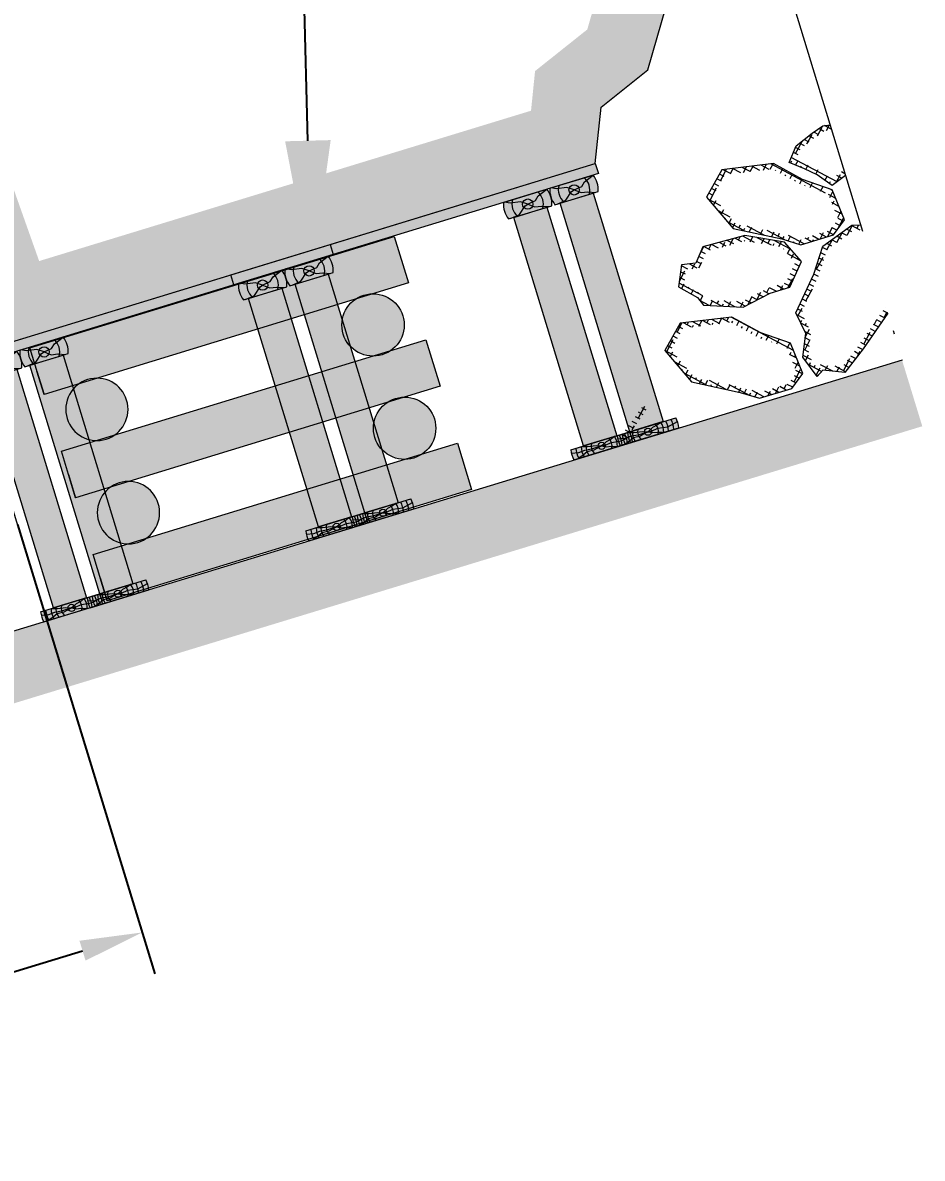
# Model space of a CAD drawing. Header units: inches. Extents: x 523 to 1492, y 69 to 539.
# Drawn here: x 1047.14 to 1073.11, y 233.71 to 266.5 of the extents above; entities that cross this region are included whole.
import ezdxf
from ezdxf import colors
from ezdxf.entities.mleader import LeaderData, LeaderLine
from ezdxf.math import Vec2, Vec3

# ---------------------------------------------------------------- set-up
doc = ezdxf.new("R2010")
doc.units = ezdxf.units.IN
doc.header["$MEASUREMENT"] = 0
doc.linetypes.add('ACAD_ISO10W100', pattern=[18, 12, -3, 0, -3])
doc.linetypes.add('DASHDOTX2', pattern=[50.8, 25.4, -12.7, 0, -12.7])
doc.styles.get("Standard").update_dxf_attribs({"font": 'arial.ttf'})
doc.dimstyles.new('ISO-25', dxfattribs={"dimtxt": 2.5, "dimasz": 2.5, "dimexe": 1.25, "dimexo": 0, "dimtad": 1, "dimdec": 0, "dimtxsty": 'Standard', "dimcen": 2.5, "dimadec": 0, "dimazin": 0, "dimtfac": 1, "dimtdec": 0, "dimtmove": 0, "dimatfit": 3, "dimfxl": 0, "dimarcsym": 0})

# ---------------------------------------------------------------- blocks, each defined once
blk = doc.blocks.new('*D123')
at = {"color": 0, "linetype": 'ByBlock', "lineweight": -2}
for p, q in [((1046.990107898338, 252.0060883583328), (1050.955239618216, 239.0367268897447)), ((1011.190019041636, 228.1863936001166), (1048.868426426579, 239.7058387661974)), ((1005.86900339193, 239.4341050552497), (1009.834135111807, 226.4647435866617))]:
    blk.add_line(p, q, dxfattribs=at)
at = {"color": 0, "linetype": 'ByBlock'}
for points in [[(1048.780714915162, 239.9927301929862), (1048.956137937995, 239.4189473394085), (1050.589774987312, 240.2321078346985)], [(1011.102307530219, 228.4732850269054), (1011.277730553053, 227.8995021733277), (1009.468670480903, 227.6601245316154)]]:
    blk.add_solid(points, dxfattribs=at)
at = {"layer": 'Defpoints', "color": 0, "linetype": 'ByBlock'}
for p in [(1046.990107898338, 252.0060883583328), (1050.589774987312, 240.2321078346985), (1005.86900339193, 239.4341050552497)]:
    blk.add_point(p, dxfattribs=at)
at = {"color": 0, "linetype": 'ByBlock', "lineweight": 15, "insert": (1029.577612156509, 235.4232678234301), "char_height": 1.8, "attachment_point": 5, "rotation": 17.000000000007493}
blk.add_mtext('4300', dxfattribs=at)
blk = doc.blocks.new('Доска S - 180')
at = {"linetype": 'ByBlock', "lineweight": 15}
h = blk.add_hatch(color=254, dxfattribs=at)
edge = h.paths.add_edge_path()
edge.add_line((1818.906264253147, -3796.897117512131), (1820.681088188076, -3796.897117512132))
edge.add_arc((1819.793676220611, -3797.047117512132), 0.9, -9.59406822683792, 9.59406822689499, ccw=False)
edge.add_line((1820.681088188076, -3797.197117512132), (1818.906264253146, -3797.197117512133))
edge.add_arc((1819.793676220611, -3797.047117512132), 0.9, 170.405931773074, 189.594068226895, ccw=False)
at = {"color": 7, "linetype": 'ByBlock', "lineweight": 15}
for p, q in [((1818.906264253147, -3796.897117512131), (1820.681088188076, -3796.897117512132)), ((1818.906264253146, -3797.197117512133), (1820.681088188076, -3797.197117512132))]:
    blk.add_line(p, q, dxfattribs=at)
for points in [[(1820.22297748386, -3796.897117512132), (1820.115806117425, -3796.93990079624), (1819.952371843767, -3796.969694910678), (1819.855180815874, -3797.024854140138), (1819.793676220611, -3797.047117512132), (1819.661462691744, -3797.072417742576), (1819.545510240216, -3797.10330305977), (1819.341106346245, -3797.091615640666), (1819.2064981687, -3797.151840186236), (1819.057674814675, -3797.197117512133)], [(1819.238409722591, -3796.897117512132), (1819.398353000757, -3796.949261604186), (1819.640602387386, -3796.990663120481), (1819.793676220611, -3797.047117512132), (1819.909109200235, -3797.10866279095), (1820.050462391973, -3797.135140504859), (1820.223856472501, -3797.194577762746)], [(1818.895391583456, -3796.991577340625), (1819.110420832621, -3797.038344401648), (1819.291995432552, -3797.021270287953), (1819.491748322557, -3797.047117512132), (1819.793676220611, -3797.047117512132), (1819.896515360469, -3797.060005460396), (1820.095348689191, -3797.03470069594), (1820.386083974289, -3797.077703048796), (1820.693125247204, -3797.015630235947)]]:
    blk.add_lwpolyline(points, dxfattribs=at)
blk.add_circle((1819.793676220611, -3797.047117512132), 0.1036435617729694, dxfattribs=at)
for radius, start, end in [(0.9, 170.405931773074, 189.594068226895), (0.7511311932945741, 168.4806536054473, 191.5193463945187), (0.5931967815742161, 165.3527575098442, 194.6472424900172), (0.4547522123386898, 160.7403309426705, 199.2596690572755), (0.3019278980541095, 150.2109999533243, 209.7890000463653), (0.3019278980541095, 330.2109999536347, 29.7890000466543), (0.4547522123386898, 340.7403309427245, 19.25966905732954), (0.5931967815742161, 345.3527575099827, 14.64724249010779), (0.7511311932945741, 348.4806536055527, 11.51934639451869), (0.9, 350.405931773162, 9.594068226895022)]:
    blk.add_arc((1819.793676220611, -3797.047117512132), radius, start, end, dxfattribs=at)
blk = doc.blocks.new('Ш.Брус S 140 - 50')
at = {"linetype": 'ByBlock', "lineweight": 15}
h = blk.add_hatch(color=254, dxfattribs=at)
edge = h.paths.add_edge_path()
edge.add_line((1819.234694338101, -3795.656766448514), (1820.542364021163, -3795.656766448514))
edge.add_arc((1819.888529179632, -3795.906766448514), 0.7000000000000455, -20.92483242755611, 20.92483242768043, ccw=False)
edge.add_line((1820.542364021163, -3796.156766448514), (1819.2346943381, -3796.156766448514))
edge.add_arc((1819.888529179632, -3795.906766448514), 0.7000000000000455, 159.0751675723196, 200.9248324275561, ccw=False)
at = {"color": 7, "linetype": 'ByBlock', "lineweight": 15}
for p, q in [((1819.234694338101, -3795.656766448514), (1820.542364021163, -3795.656766448514)), ((1819.2346943381, -3796.156766448514), (1820.542364021163, -3796.156766448514))]:
    blk.add_line(p, q, dxfattribs=at)
for points in [[(1819.888529179632, -3795.906766448514), (1819.706181701491, -3795.781310922064), (1819.407733712575, -3795.731650498645), (1819.264197916032, -3795.656766448514)], [(1819.29758530877, -3796.156766448514), (1819.576522273797, -3796.122611328863), (1819.806773853228, -3795.933517620022), (1819.888529179632, -3795.906766448514), (1820.129792261893, -3795.872869992194), (1820.245437463473, -3795.770575792302), (1820.542532972414, -3795.657208761744)], [(1819.888529179631, -3795.906766448515), (1820.064897876629, -3796.043420048778), (1820.253897927222, -3796.076831950224), (1820.459015150121, -3796.156766448514)]]:
    blk.add_lwpolyline(points, dxfattribs=at)
blk.add_circle((1819.888529179632, -3795.906766448514), 0.1484655464221305, dxfattribs=at)
for radius, start, end in [(0.7000000000000455, 159.0751675723196, 200.9248324275561), (0.4547522123386898, 146.6501407176008, 213.3498592821926), (0.4547522123386898, 326.6501407178075, 33.34985928239917), (0.7000000000000455, 339.0751675724439, 20.92483242768036)]:
    blk.add_arc((1819.888529179632, -3795.906766448514), radius, start, end, dxfattribs=at)
blk = doc.blocks.new('Стойка 100 - 690')
at = {"linetype": 'ByBlock', "lineweight": 15}
blk.add_hatch(color=252, dxfattribs=at).paths.add_polyline_path([(1818.197098135963, -3816.387282798014), (1819.197098135963, -3816.387282798015), (1819.197098135964, -3823.287282798009), (1818.197098135964, -3823.287282798009)])
at = {"color": 7, "linetype": 'ByBlock', "lineweight": 15}
blk.add_lwpolyline([(1818.197098135963, -3816.387282798014), (1819.197098135963, -3816.387282798015), (1819.197098135964, -3823.287282798009), (1818.197098135964, -3823.287282798009), (1818.197098135963, -3816.387282798014)], dxfattribs=at)
blk = doc.blocks.new('Рамка в S')
at = {"color": 7, "linetype": 'ByBlock', "lineweight": 15}
for name, p, rotation in [('Ш.Брус S 140 - 50', (-1034.522521985616, -718.6413355768841), 17.00000000000315), ('Ш.Брус S 140 - 50', (-1035.861348643965, -719.050655963496), 17.00000000000316), ('Стойка 100 - 690', (-1039.297981364669, -698.9464558509685), 17.00000000000322), ('Стойка 100 - 690', (-1040.636808023018, -699.3557762375804), 17.00000000000322), ('Доска S - 180', (-1032.630906589751, -724.5041048284712), 17.00000000000315), ('Доска S - 180', (-1033.9697332481, -724.9134252150831), 17.00000000000316)]:
    blk.add_blockref(name, p, dxfattribs=dict(at, rotation=rotation))
blk = doc.blocks.new('Доска 30 - 1.1м')
at = {"linetype": 'ByBlock', "lineweight": 15}
blk.add_hatch(color=7, dxfattribs=at).paths.add_polyline_path([(1811.969493174711, -3809.514225970783), (1811.969493174711, -3809.214225970783), (1822.969493174711, -3809.214225970783), (1822.969493174711, -3809.514225970783)])
at = {"color": 7, "linetype": 'ByBlock', "lineweight": 15}
blk.add_lwpolyline([(1811.969493174711, -3809.514225970783), (1811.969493174711, -3809.214225970783), (1822.969493174711, -3809.214225970783), (1822.969493174711, -3809.514225970783), (1811.969493174711, -3809.514225970783)], dxfattribs=at)
blk = doc.blocks.new('Руд.стойка 0.14 - 1.1')
at = {"linetype": 'ByBlock', "lineweight": 15}
blk.add_hatch(color=252, dxfattribs=at).paths.add_polyline_path([(2005.719176221428, -1382.25715953007), (2007.119176221428, -1382.25715953007), (2007.119176221428, -1393.25715953007), (2005.719176221428, -1393.25715953007)])
at = {"color": 7, "linetype": 'ByBlock', "lineweight": 15}
for p, q in [((2006.419176221428, -1393.25715953007), (2007.119176221428, -1393.25715953007)), ((2007.119176221428, -1393.25715953007), (2006.419176221428, -1393.25715953007))]:
    blk.add_line(p, q, dxfattribs=at)
blk.add_lwpolyline([(2005.719176221428, -1382.25715953007), (2007.119176221428, -1382.25715953007), (2007.119176221428, -1393.25715953007), (2005.719176221428, -1393.25715953007), (2005.719176221428, -1382.25715953007)], dxfattribs=at)
blk = doc.blocks.new('S - 180')
at = {"linetype": 'ByBlock', "lineweight": 15}
h = blk.add_hatch(color=7, dxfattribs=at)
edge = h.paths.add_edge_path()
edge.add_arc((1788.482492861651, -3673.527219686841), 0.9000000001890385, 0, 360)
at = {"color": 7, "linetype": 'ByBlock', "lineweight": 15}
blk.add_circle((1788.482492861651, -3673.527219686841), 0.9000000001890385, dxfattribs=at)
blk = doc.blocks.new('Д.костер 1.1х1.1х0.8')
at = {"color": 7, "linetype": 'ByBlock', "lineweight": 15}
for name, p, rotation in [('Руд.стойка 0.14 - 1.1', (3776.02702945848, -1629.268600190814), 270), ('S - 180', (3028.736504856405, -7673.160562764198), 162.9999999999618), ('Руд.стойка 0.14 - 1.1', (3776.027029458648, -1632.387719527354), 270), ('S - 180', (3028.736504856572, -7676.27968210074), 162.9999999999618), ('Руд.стойка 0.14 - 1.1', (3776.027029458815, -1635.506838863894), 270)]:
    blk.add_blockref(name, p, dxfattribs=dict(at, rotation=rotation))
at = {"color": 7, "linetype": 'ByBlock', "lineweight": 15, "xscale": -1, "rotation": 196.9999999999807}
for p in [(1747.803235089311, -7673.160562763706), (1747.803235089478, -7676.279682100246)]:
    blk.add_blockref('S - 180', p, dxfattribs=at)

msp = doc.modelspace()

# ---------------------------------------------------------------- hatches: boundary and pattern name
h = msp.add_hatch()
h.set_pattern_fill('ANSI38', color=256, scale=5, style=0)
h.set_pattern_definition([(45, (0, 0), (-0.4419417382415922, 0.4419417382415922), []), (135, (0, 0), (-1.325825214724776, 0.4419417382415923), [1.5625, -0.9375])])
h.paths.add_polyline_path([(1072.523597287134, 256.7591218576554), (948.7675056295125, 218.9996734618421), (931.022579800974, 214.0588982420077), (913.6942247562154, 209.4540797822583), (912.6652916228086, 207.8855167846941), (911.8061354862325, 205.1425732925254), (912.2343025495688, 196.0753797545793), (911.2254463834323, 195.8860913642212), (910.6858234282064, 194.1251287634394), (910.3926775777107, 194.0851291849946), (909.5743005038853, 195.5706591625126), (878.0751617892712, 195.5706597187606), (877.9137595179607, 193.7253568338139), (876.8969848588822, 191.7974725887489), (876.6056980801527, 191.8231858281779), (876.1672394350542, 193.1950910061896), (874.5608751478126, 192.9118456415063), (876.3418081524062, 213.2733303192372), (896.1662547791793, 219.3342718960193), (897.2906417733329, 218.7071299214749), (898.8663341782176, 218.9849670057674), (909.1660023027455, 219.6663861001471), (910.6829694470171, 219.6663861001452), (913.7570016632656, 217.7265992376761), (927.3196885933498, 221.4285572709414), (931.4470252576539, 222.5551207018498), (945.4159840289835, 226.3442579590037), (960.4023033705744, 230.8457199692675), (1003.648164278902, 244.0673064949697), (1003.223071782082, 244.9376051388845), (1003.132379120009, 246.8167643141537), (1002.140171635957, 249.2821401497404), (1002.044763048534, 251.9426315961518), (1043.165867554943, 264.5146148992344), (1043.953847968063, 261.2950049155243), (1045.694461514158, 259.0540096274653), (1045.500565617261, 256.8781616287361), (1063.670355980555, 262.4332240184817), (1063.83616332876, 264.0622346676628), (1065.184011260782, 265.1355142259945), (1065.849063586953, 267.4432681444814), (1068.520212996396, 269.8438241915259)], flags=16)
h.paths.add_polyline_path([(1073.108866626222, 254.8466724781014), (949.3276505380882, 217.0795583211551), (931.5476535216517, 212.1290181207414), (914.9470374222989, 207.7175882267865), (914.4905223290763, 207.0216511830569), (913.8298963710336, 204.9125355110297), (914.3141944121896, 194.4307237756275), (912.7832423450118, 194.1434762350574), (912.2343025495688, 192.3521097994852), (909.3031736017659, 191.9179344324339), (908.3926890940548, 193.5706591625126), (879.907864207561, 193.5706591625126), (878.955329926876, 191.4130130718187), (878.0457046610029, 189.6882924535162), (875.1053930748104, 189.9478474396418), (874.7940227154489, 190.9221026243958), (872.3413789664218, 190.4896353573823), (874.4669617303554, 214.7915157579651), (896.396345572483, 221.4960012240293), (897.6437485943294, 220.8002454048664), (898.6259646563592, 220.9734365974962), (909.0999152151687, 221.6663861001472), (911.2612399744938, 221.6663861001446), (914.0797295089968, 219.8878526995714), (926.7930508129072, 223.357974967608), (930.9219122487298, 224.4849545874472), (944.8664164828168, 228.2674584512545), (959.8222539557144, 232.759764579357), (1001.197964831498, 245.4095888611825), (1001.150976285393, 246.383195275727), (1000.154010346663, 248.8603946254148), (999.9909950580744, 253.4061152218451), (1044.102829904532, 266.8924565498371), (1046.52664907686, 262.6921204293185), (1047.616978243427, 259.6165974161577), (1061.815161315943, 263.9574176024046), (1061.93169693022, 265.102347297753), (1063.438936882246, 266.3025493321047), (1064.085964978233, 268.5477585662151), (1067.874910160152, 271.9528751936202)])

# ---------------------------------------------------------------- linework, layer by layer
at = {"color": 7, "linetype": 'DASHDOTX2', "lineweight": 15}
msp.add_line((1047.843789034115, 249.2138231800318), (1043.165867554943, 264.5146148992344), dxfattribs=at)
at = {"color": 7, "linetype": 'ByBlock', "lineweight": 15}
for p, q in [((1069.780793369068, 262.9992607370687), (1069.926894040462, 263.2740361363637)), ((1070.123493168353, 263.2594002735812), (1069.974210883869, 263.3387750722211)), ((1070.084730291902, 263.2327368048141), (1070.216119192012, 263.4798433865042)), ((1070.270918441393, 263.3608083609872), (1070.12163615691, 263.4401831596271)), ((1070.483360222719, 263.4276465577245), (1070.29060227799, 263.5301377749641)), ((1070.346263395546, 263.3864628875768), (1070.433266564815, 263.5500920505901)), ((1069.45134736243, 262.7178090603071), (1069.637668888911, 263.0682288862232)), ((1069.707372594723, 262.9412690206477), (1069.562735813385, 263.0181737614497)), ((1069.843420132467, 263.0487267572215), (1069.69878335113, 263.1256314980235)), ((1069.979467670212, 263.1561844937953), (1069.834830888875, 263.2330892345972)), ((1069.521602774577, 262.680453595043), (1069.388578955397, 262.7511836143369)), ((1069.582980074007, 262.8276142015934), (1069.449956254826, 262.8983442208873)), ((1068.142005725632, 262.1974723674434), (1067.91062277304, 262.320500865662)), ((1067.945475907749, 262.173629388034), (1068.031357056756, 262.3351483378451)), ((1068.138843070203, 262.1991539811643), (1068.223550353637, 262.3584652109257)), ((1068.417331020606, 262.2308748068779), (1068.185948068014, 262.3539033050965)), ((1068.692656315579, 262.2642772463125), (1068.461273362987, 262.3873057445312)), ((1068.522055798391, 262.243580007276), (1068.605500457416, 262.4005165858957)), ((1068.714249095272, 262.2668968803563), (1068.800130244279, 262.4284158301678)), ((1070.318242563339, 261.5797332019476), (1068.736598657961, 262.4207081839658)), ((1069.305990768823, 262.4444330677964), (1069.339554446542, 262.5075571647576)), ((1070.648792949084, 261.901320452436), (1069.327201655967, 262.6040230077866)), ((1069.453960356202, 262.3845772400216), (1069.524765871364, 262.5177430462804)), ((1069.601929943581, 262.3247214122471), (1069.619890307275, 262.3584999435731)), ((1069.748447682335, 262.2621350543392), (1069.818913547952, 262.3946620727085)), ((1067.309849916126, 261.9207554777815), (1067.177378208477, 261.9911919341667)), ((1067.387340567743, 262.0593484629979), (1067.254868860094, 262.1297849193832)), ((1067.280056906368, 261.9365967020674), (1067.454777166114, 262.2651977186035)), ((1067.591355135685, 262.1306674885741), (1067.359972183093, 262.2536959867926)), ((1067.569282057919, 262.142403952208), (1067.646970462994, 262.2885145916838)), ((1067.866680430659, 262.1640699280088), (1067.635297478067, 262.2870984262272)), ((1068.873418073601, 262.2281040435364), (1068.885836318149, 262.2514593647115)), ((1069.012720119686, 262.1519469414598), (1069.083145606685, 262.284398018694)), ((1069.15202216577, 262.0757898393829), (1069.166172178882, 262.1024021435272)), ((1069.291324211855, 261.9996327373058), (1069.361749698854, 262.1320838145404)), ((1069.569928304024, 261.8473185331521), (1069.640353791023, 261.9797696103864)), ((1069.891284288117, 262.1926254922286), (1069.900226168008, 262.2094427223888)), ((1070.034120893899, 262.123115930118), (1070.104586759516, 262.255642948487)), ((1070.168455773795, 262.0376169471328), (1070.18056202874, 262.0603855012043)), ((1070.299153618237, 261.9452776953121), (1070.370140578705, 262.0787847505602)), ((1070.625995135982, 261.8836848940593), (1070.750123041024, 262.1171355301606)), ((1070.786538456098, 262.0078753627342), (1070.641249462066, 262.0851268911777)), ((1070.877561772668, 262.1392729023599), (1070.778994969081, 262.1916818014761)), ((1066.981942464, 261.3759249806018), (1067.16826399048, 261.7263448065179)), ((1067.154868612892, 261.6435695073487), (1067.022396905242, 261.7140059637341)), ((1067.232359264509, 261.7821624925651), (1067.09988755686, 261.8525989489503)), ((1069.430626257939, 261.9234756352291), (1069.446508039615, 261.9533449223428)), ((1069.719609592327, 261.7906819466052), (1069.726843900348, 261.8042877011585)), ((1069.871033418391, 261.7373225969433), (1069.942252752325, 261.8712666831171)), ((1070.17388107052, 261.630603897619), (1070.245100404454, 261.764547983793)), ((1070.429851462678, 261.8529384434918), (1070.460897889473, 261.91132828002)), ((1070.516556112402, 261.6540835130321), (1070.433981084956, 261.6979894339447)), ((1067.290126914702, 261.2120604014718), (1066.932918961305, 261.4019912393571)), ((1067.077377961274, 261.5049765221321), (1066.944906253625, 261.5754129785175)), ((1067.081950370028, 261.2258663493877), (1067.157775579817, 261.3684728281797)), ((1070.608690573621, 261.4252992554739), (1070.402923958387, 261.5347073055145)), ((1070.437211929101, 261.4495649188445), (1070.529226913422, 261.6226199350652)), ((1070.514699380905, 261.2571514733595), (1070.567851482546, 261.3571160376055)), ((1067.566698057517, 260.8852094207651), (1067.20949010412, 261.0751402586507)), ((1067.262278324732, 261.2268677594172), (1067.268189797746, 261.2379856231635)), ((1067.302778805885, 260.964891939356), (1067.378604015675, 261.1074984181478)), ((1070.70082503484, 261.1965149979159), (1070.495058419606, 261.3059230479564)), ((1070.792959496059, 260.9677307403579), (1070.587192880826, 261.0771387903983)), ((1070.669674284513, 260.8723245823899), (1070.761689268834, 261.0453795986109)), ((1070.670755107617, 261.2125034618301), (1070.68420181703, 261.2377930440955)), ((1067.413193023814, 260.8344047343396), (1067.430821269577, 260.8675586426834)), ((1067.974403437469, 260.488633129359), (1067.486061246935, 260.7482892779441)), ((1067.533724894647, 260.722946066908), (1067.599432451532, 260.8465240081158)), ((1067.634021459671, 260.5734303243075), (1067.709846669461, 260.7160368030998)), ((1067.81406075538, 260.5738888457237), (1067.863153014804, 260.6662179572667)), ((1070.738406601485, 260.6371460378336), (1070.604711819211, 260.7082328145325)), ((1070.832258844023, 260.7670394108409), (1070.679327342045, 260.8483545328402)), ((1070.685459674536, 260.5638664363452), (1070.839176720638, 260.8529661531259)), ((1071.222537538264, 260.5595245481363), (1071.275020385589, 260.6582304280757)), ((1068.269205777824, 260.1520884489701), (1067.926206149163, 260.3344645865849)), ((1067.951198309215, 260.4936609257879), (1067.991492991043, 260.5694442003147)), ((1068.545106764025, 260.3649802834962), (1068.057932041431, 260.624015678366)), ((1068.112420357745, 260.4587293524312), (1068.185597111865, 260.5963548105531)), ((1068.434864454805, 260.3888662057172), (1068.508041208925, 260.526491663839)), ((1069.141746690771, 260.2275367026865), (1068.628635367986, 260.5003628325034)), ((1068.663957628396, 260.4815816534958), (1068.669263257455, 260.4915600904822)), ((1068.757308551866, 260.3190030590035), (1068.830485305986, 260.4566285171255)), ((1068.944293489129, 260.3325244323112), (1068.991707354516, 260.4216969437684)), ((1069.078613620142, 260.2469977107108), (1069.121725724792, 260.3280797869022)), ((1069.233090183676, 260.1993797251998), (1069.304797013059, 260.3342406569654)), ((1069.698131409952, 260.111497195413), (1069.243917580503, 260.3530069725216)), ((1070.127555879333, 260.2427591459515), (1069.940243924446, 260.3423546790275)), ((1070.342268114023, 260.3083901212206), (1070.154956159136, 260.4079856542966)), ((1070.16048475042, 260.2528244965688), (1070.260069133652, 260.4401154816485)), ((1070.550702116411, 260.3773592918187), (1070.369668393826, 260.4736166295656)), ((1070.375172947808, 260.3184481243682), (1070.52032569561, 260.5914407386774)), ((1070.644554358948, 260.5072526648261), (1070.510859576674, 260.578339441525)), ((1070.785651209456, 260.2524346430869), (1070.638348047121, 260.3307571238136)), ((1070.645401065945, 260.1503810041779), (1070.806282845356, 260.4529556245083)), ((1070.928418125621, 260.3563196227794), (1070.781114963287, 260.434642103506)), ((1071.071185041787, 260.460204602472), (1070.923881879452, 260.5385270831987)), ((1070.938657807823, 260.3637705729445), (1071.091215408987, 260.650689690945)), ((1071.316077188471, 260.5097886338871), (1071.066648795618, 260.6424120628911)), ((1066.657160149176, 259.7506598451612), (1066.807653880391, 260.0336973883252)), ((1066.997339958897, 259.9293740229659), (1066.803325261772, 260.0325334673078)), ((1066.946385300727, 259.9564670953016), (1067.017443206936, 260.0901075800799)), ((1067.221916136375, 259.9897602468213), (1067.02790143925, 260.0929196911634)), ((1067.446492313853, 260.0501464706767), (1067.252477616729, 260.1533059150188)), ((1067.340654780497, 260.021687846733), (1067.413042687941, 260.1578297000334)), ((1067.671068491331, 260.1105326945321), (1067.477053794207, 260.2136921388742)), ((1067.550444107042, 260.0780980384884), (1067.646811186571, 260.2593381553461)), ((1067.89564466881, 260.1709189183875), (1067.701629971685, 260.2740783627295)), ((1067.805171464562, 260.2190243743986), (1067.856600513116, 260.3157483471014)), ((1067.970022760132, 260.190918421999), (1067.982603700225, 260.2145797289899)), ((1068.140380785353, 260.173169121791), (1068.214729090937, 260.3129979477567)), ((1068.757685765895, 260.072154527682), (1068.344735849545, 260.2917238930088)), ((1068.374732476846, 260.2757744033549), (1068.380133127929, 260.2859315507775)), ((1068.471188859337, 260.119036327832), (1068.54553716492, 260.2588651537977)), ((1068.655068337579, 260.1267171821708), (1068.710941201912, 260.2317987568183)), ((1068.80199693332, 260.0649035338731), (1068.832500573241, 260.1222725367616)), ((1069.305021424474, 259.9609264912779), (1068.833215837616, 260.2117899717207)), ((1068.967400970312, 260.0378371368938), (1069.041749275896, 260.1776659628594)), ((1069.38756674721, 260.1517617396894), (1069.402061585525, 260.179022565718)), ((1069.542043310745, 260.1041437541785), (1069.616004541489, 260.2432445982495)), ((1069.912843644642, 260.1771281706823), (1069.725531689755, 260.2767237037585)), ((1069.794190362146, 260.2402172400832), (1069.830692738877, 260.3088682260493)), ((1069.945796553033, 260.1872008687692), (1069.971622597809, 260.2357725946745)), ((1070.365885796107, 259.9362413858089), (1070.231448975288, 260.0077227114006)), ((1070.500117377124, 260.044664683702), (1070.35281421479, 260.1229871644287)), ((1070.354862083612, 259.9421027977145), (1070.513026103477, 260.2395660557418)), ((1070.64288429329, 260.1485496633945), (1070.495581130956, 260.2268721441211)), ((1066.789609820093, 259.6802351059146), (1066.656730969324, 259.7508880441368)), ((1066.8527462789, 259.8264603508321), (1066.71986742813, 259.8971132890545)), ((1069.106129961278, 259.9606022748893), (1069.112836433974, 259.9732153155774)), ((1069.217897335988, 259.8326599876441), (1069.293257844362, 259.9743924901854)), ((1069.598320867189, 259.6251809157391), (1069.226387070609, 259.8229416233337)), ((1069.329664710699, 259.7047177003992), (1069.393172294707, 259.8241580943929)), ((1069.496075919777, 259.6795455186177), (1069.516792593783, 259.7185079156951)), ((1070.056747641243, 259.3814310762489), (1070.243069167723, 259.731850902165)), ((1070.265665291888, 259.6299385820544), (1070.131228471069, 259.7014199076459)), ((1070.315775543997, 259.7830899839316), (1070.181338723179, 259.8545713095232)), ((1066.338357179082, 259.3807839045609), (1066.156029400881, 259.4777293038844)), ((1066.157239055033, 259.4867373064698), (1066.170482349673, 259.5116443211873)), ((1066.61404054435, 259.4139959546433), (1066.382380083941, 259.5371720063852)), ((1066.468852633514, 259.3965049168312), (1066.545367233288, 259.5404079496114)), ((1066.726473361286, 259.5340098609968), (1066.593594510517, 259.6046627992191)), ((1066.660953321407, 259.4196476177374), (1066.746834444643, 259.581166519082)), ((1069.493306611001, 259.3214269951193), (1069.360603252525, 259.3919866224337)), ((1069.559027421712, 259.4662781157544), (1069.426324063237, 259.5368377430689)), ((1069.487186628959, 259.3246810472926), (1069.538971838046, 259.4220748605358)), ((1070.165444787668, 259.3236357782998), (1070.03100796685, 259.3951171038914)), ((1070.215555039778, 259.4767871801771), (1070.08111821896, 259.5482685057688)), ((1066.096487314446, 259.0343337533061), (1066.256142081737, 259.3346006994709)), ((1066.252219458647, 259.0669931518444), (1066.110959221386, 259.1421025523151)), ((1066.274754548395, 259.234806527629), (1066.133494311133, 259.3099159280997)), ((1069.361864989577, 259.0317247538493), (1069.229161631102, 259.1022843811636)), ((1069.232364686265, 258.8454306757172), (1069.375393713071, 259.1144291517431)), ((1069.427585800289, 259.1765758744843), (1069.294882441814, 259.2471355017988)), ((1070.046955698469, 259.027046553482), (1069.914308375498, 259.09757638619)), ((1070.113678992941, 259.1713646440471), (1069.98089771474, 259.2419657020141)), ((1066.771832249383, 258.6109146346519), (1066.088424131638, 258.9742891765305)), ((1066.161952801696, 258.8193102809189), (1066.238220980579, 258.9627498634092)), ((1066.35015641599, 258.8351236523706), (1066.370961977974, 258.8742532234201)), ((1066.439097410363, 258.6642511875166), (1066.509534282307, 258.7967236767187)), ((1066.630492276722, 258.6860664311862), (1066.64810658664, 258.7191941300177)), ((1068.330286022755, 258.50145204673), (1068.44608423826, 258.7192368152698)), ((1068.683114462424, 258.6734408286939), (1068.522367471814, 258.7589115197127)), ((1068.619511174307, 258.7072592968708), (1068.689879719546, 258.8396032822308)), ((1068.890357550151, 258.7430432198498), (1068.701955416627, 258.8432184111896)), ((1069.106696681648, 258.8078091587427), (1068.918294548123, 258.9079843500824)), ((1069.018531409822, 258.7814149203632), (1069.08616856152, 258.9086219016026)), ((1069.296144178866, 258.8868736332141), (1069.13463367962, 258.9727502889755)), ((1069.749743908056, 258.4658948834582), (1069.936065434536, 258.8163147093743)), ((1069.913509109527, 258.7384103723521), (1069.780861786556, 258.8089402050601)), ((1069.980232403998, 258.882728462917), (1069.847585081027, 258.9532582956251)), ((1066.952959426754, 258.3348121105666), (1066.687325006294, 258.4760524372987)), ((1066.694086143038, 258.4675229517736), (1066.770932430266, 258.612049797928)), ((1066.982341555658, 258.3333602414184), (1067.060150952545, 258.4796984333958)), ((1067.325750123058, 258.3163912768536), (1067.014358392836, 258.4819611967538)), ((1067.191163998188, 258.3879519888175), (1067.235343519298, 258.4710415833943)), ((1067.332726689163, 258.3160465414148), (1067.368596233851, 258.3835073434086)), ((1067.698540819362, 258.2979704431401), (1067.38714908914, 258.4635403630405)), ((1067.507919255916, 258.3073896914132), (1067.585728652803, 258.4537278833909)), ((1067.999355788103, 258.3178197826227), (1067.759939785444, 258.4451195293273)), ((1067.760725010472, 258.4447020177738), (1067.760921219555, 258.445071033389)), ((1067.858304389421, 258.2900759914098), (1067.938157246135, 258.4402573723648)), ((1068.170295456683, 258.4067250441406), (1068.009548466072, 258.4921957351594)), ((1068.073300138806, 258.3562780403906), (1068.197562335665, 258.5899812426655)), ((1068.341235125263, 258.4956303056583), (1068.180488134653, 258.5811009966772)), ((1068.512174793844, 258.5845355671761), (1068.351427803233, 258.6700062581949)), ((1069.713339226113, 258.305456100657), (1069.580691903142, 258.3759859333652)), ((1069.780062520584, 258.449774191222), (1069.647415197614, 258.5203040239301)), ((1069.846785815056, 258.5940922817871), (1069.714138492085, 258.6646221144952)), ((1069.711637415479, 257.9467699783282), (1069.487941870379, 258.0657110094785)), ((1069.511229629952, 258.0173147682644), (1069.637950992168, 258.2556429879086)), ((1069.646615931641, 258.161138010092), (1069.513968608671, 258.2316678428001)), ((1072.019218292311, 257.978375930625), (1071.88583310181, 258.0492980944582)), ((1072.110503661407, 258.1096341344506), (1071.977118470906, 258.1805562982839)), ((1072.010209375555, 257.9831660566335), (1072.09843188522, 258.1490884654008)), ((1066.034263391985, 257.5647229882551), (1066.172792437632, 257.8252582306243)), ((1066.201794213101, 257.6554407661201), (1066.069322505452, 257.7258772225055)), ((1066.443068816684, 257.7069482793222), (1066.211685864092, 257.8299767775409)), ((1066.323488543535, 257.7705302383956), (1066.364985734513, 257.8485751037049)), ((1066.471297882387, 257.7103730269741), (1066.500920779198, 257.7660855929867)), ((1066.718394111657, 257.7403507187569), (1066.487011159065, 257.8633792169755)), ((1066.663491179268, 257.7336899000547), (1066.749372328275, 257.8952088498661)), ((1066.993719406631, 257.7737531581915), (1066.762336454039, 257.8967816564102)), ((1066.893049555819, 257.8272802673519), (1066.941565625155, 257.9185257229466)), ((1067.269044701604, 257.8071555976261), (1067.037661749012, 257.9301840958447)), ((1067.047877773029, 257.7803236462159), (1067.070481791482, 257.8228356219431)), ((1067.24007106991, 257.8036405192966), (1067.325952218917, 257.9651594691079)), ((1067.544369996578, 257.8405580370606), (1067.312987043986, 257.9635865352792)), ((1067.462610568103, 257.8840302963083), (1067.518145515797, 257.9884763421886)), ((1069.391197146198, 257.0383781185075), (1067.58831233896, 257.9969889747138)), ((1067.613956623122, 257.8305246805822), (1067.640042803765, 257.8795856508992)), ((1067.753258669206, 257.7543675785055), (1067.823684156205, 257.8868186557397)), ((1067.892560715291, 257.6782104764286), (1067.920378664498, 257.7305284297147)), ((1068.031862761375, 257.6020533743515), (1068.102288248375, 257.7345044515861)), ((1069.596643578963, 257.8398088958555), (1069.629061701349, 257.9007785165836)), ((1069.827898969207, 257.705157118125), (1069.604203424106, 257.8240981492753)), ((1069.73196532642, 257.7561659408083), (1069.769440010356, 257.8266455706673)), ((1071.836647554118, 257.7158595229739), (1071.703262363617, 257.7867816868072)), ((1071.720984224004, 257.7773588064928), (1071.799805293807, 257.9255996784984)), ((1071.927932923214, 257.8471177267995), (1071.794547732713, 257.9180398906328)), ((1066.046812909867, 257.3782547956872), (1065.914341202218, 257.4486912520726)), ((1066.124303561484, 257.5168477809036), (1065.991831853835, 257.5872842372889)), ((1068.17116480746, 257.5258962722746), (1068.200714525231, 257.5814712085304)), ((1068.310466853545, 257.449739170198), (1068.380892340544, 257.5821902474322)), ((1068.454986187531, 257.3833943595546), (1068.481050385964, 257.4324139873461)), ((1068.606410013595, 257.3300350098925), (1068.677629347529, 257.4639790960666)), ((1069.892392494324, 257.4910698069921), (1069.720464977834, 257.5824852890719)), ((1069.871980674077, 257.3221274687882), (1069.730010242026, 257.3976144865262)), ((1069.732625692318, 257.4192617616045), (1069.854853959368, 257.6491396982583)), ((1071.422869781635, 257.2166870850272), (1071.609191308115, 257.5671069109433)), ((1071.562791446828, 257.3220849114971), (1071.429406256327, 257.3930070753303)), ((1071.654076815925, 257.4533431153225), (1071.520691625424, 257.5242652791558)), ((1071.745362185021, 257.5846013191483), (1071.61197699452, 257.6555234829816)), ((1065.736148949616, 257.0040512667895), (1065.922470476096, 257.3544710927056)), ((1065.891831606632, 257.1010688252545), (1065.759359898983, 257.1715052816397)), ((1065.96932225825, 257.2396618104709), (1065.8368505506, 257.3100982668562)), ((1068.757833839659, 257.2766756602307), (1068.761386246697, 257.2833567661618)), ((1068.909257665724, 257.2233163105685), (1068.980476999658, 257.3572603967425)), ((1069.204073684645, 257.101492306112), (1069.283324651786, 257.2505416974186)), ((1069.831157033582, 256.9842427923803), (1069.689186601532, 257.0597298101184)), ((1069.851568853829, 257.1531851305842), (1069.709598421779, 257.2286721483224)), ((1069.714186744784, 257.0464369981582), (1069.875275993595, 257.3494018116799)), ((1071.379014714415, 257.0602097423475), (1071.24485040336, 257.1315461719275)), ((1071.471506077732, 257.1908267076715), (1071.338120887231, 257.2617488715047)), ((1066.037896814202, 256.8436090812049), (1065.681869247366, 257.0329122964234)), ((1065.834790549301, 256.8514229870757), (1065.91061575909, 256.9940294658677)), ((1066.016484810349, 256.8549940456051), (1066.021029977019, 256.8635422608515)), ((1066.055618985158, 256.5904485770436), (1066.131444194948, 256.7330550558358)), ((1069.483331607418, 256.8095938609495), (1069.277564992184, 256.91900191099)), ((1069.281561136449, 256.9090788606272), (1069.322057968163, 256.9852423237929)), ((1069.424961593233, 256.8406297480178), (1069.451063572575, 256.8897204313636)), ((1069.90996681798, 256.7625433911617), (1069.668774781284, 256.8907874719143)), ((1069.735157644946, 256.7477313782708), (1069.822407326018, 256.9118241625549)), ((1070.835530187715, 256.450208113421), (1071.021851714196, 256.8006279393371)), ((1071.087396241155, 256.6758795483854), (1070.9532319301, 256.7472159779654)), ((1071.184602398908, 256.8039896130393), (1071.050438087854, 256.8753260426195)), ((1071.281808556661, 256.9320996776935), (1071.147644245606, 257.0034361072737)), ((1071.247534123736, 256.8869286728977), (1071.311076865747, 257.0064351894775)), ((1066.314467957017, 256.5167581004985), (1065.95726000362, 256.7066889383841)), ((1066.166033203087, 256.4599613720275), (1066.185027755193, 256.4956849288709)), ((1066.287931380263, 256.3510723530956), (1066.352272630806, 256.4720806458035)), ((1069.575466068637, 256.5808096033913), (1069.369699453403, 256.690217653432)), ((1069.407183011597, 256.1309008053678), (1069.593504538077, 256.4813206312839)), ((1069.436536040058, 256.5242519696575), (1069.528551024379, 256.6973069858786)), ((1069.649794019746, 256.3614932352041), (1069.461833914623, 256.4614333958739)), ((1070.201382685012, 256.4277993305786), (1069.82085904477, 256.630127339065)), ((1069.839107302953, 256.6050861043223), (1069.882729689628, 256.6871278814244)), ((1069.985633314699, 256.542515305649), (1070.02135271059, 256.6096937188287)), ((1070.047006618966, 256.3197955564248), (1070.163065550361, 256.53807066024)), ((1070.522083981775, 256.4370749218906), (1070.175470575867, 256.6213725389517)), ((1070.302355944208, 256.4618916434915), (1070.378072448866, 256.6042936776657)), ((1070.892983925649, 256.4196594190773), (1070.590957250252, 256.5802498509992)), ((1070.641575829748, 256.4235791661487), (1070.717292334406, 256.5659812003223)), ((1070.990190083402, 256.5477694837314), (1070.856025772347, 256.6191059133114)), ((1066.881748406282, 256.0353342396807), (1066.233831146435, 256.3798379576776)), ((1066.386861638945, 256.1989869619956), (1066.462686848734, 256.3415934407876)), ((1066.568267240996, 256.2020151319114), (1066.5943571224, 256.2510830623449)), ((1066.68240241681, 256.0785260308662), (1066.745699476659, 256.1975704865024)), ((1066.848603101729, 256.0529579107268), (1066.91680121946, 256.1812199156311)), ((1067.452451732838, 255.9116813938181), (1066.965277010243, 256.170716788688)), ((1067.166068562401, 255.9737313107958), (1067.239245316521, 256.1113567689177)), ((1069.462089534672, 256.1017064891892), (1069.328394752397, 256.1727932658882)), ((1069.555941777209, 256.2315998621966), (1069.422246994934, 256.3026866388957)), ((1070.090461433656, 256.3069817105489), (1070.03476277562, 256.3365972123574)), ((1067.004846513871, 256.0086628841527), (1067.026035337392, 256.048513265318)), ((1067.488512659462, 255.9038681640822), (1067.561689413582, 256.0414936222039)), ((1068.09314619059, 255.750813603365), (1067.535980336799, 256.0470639428254)), ((1067.698499974746, 255.960650718499), (1067.722911462112, 256.0065620488469)), ((1067.810956756522, 255.8340050173683), (1067.875932210408, 255.9562060730899)), ((1067.978835835479, 255.8115934973144), (1068.038873626627, 255.924508160049)), ((1068.121643360779, 255.7420292427728), (1068.156268071141, 255.8071488519056)), ((1068.538429270404, 255.6938478856159), (1068.195317080322, 255.8762838732005)), ((1068.276119924313, 255.6944112572621), (1068.347826753696, 255.8292721890277)), ((1068.753141505094, 255.7594788608851), (1068.565829550207, 255.8590743939615)), ((1068.654232567299, 255.729245418158), (1068.725829083425, 255.8638988808618)), ((1068.967853739785, 255.8251098361542), (1068.780541784898, 255.9247053692304)), ((1068.868920764687, 255.7948690459575), (1068.968505147919, 255.9821600310374)), ((1069.182565974475, 255.8907408114235), (1068.995254019588, 255.9903363444995)), ((1069.117957860046, 255.9250935552271), (1069.183193345307, 256.047783658837)), ((1069.368237292134, 255.9718131161819), (1069.209966254278, 256.0559673197686)), ((1064.912269873751, 255.0730870317957), (1065.098591400232, 255.4235068577118)), ((1064.960906169848, 255.0472266544402), (1064.827520979347, 255.1181488182729)), ((1065.052191538944, 255.1784848582656), (1064.918806348443, 255.2494070220987)), ((1065.143476908041, 255.309743062091), (1065.01009171754, 255.3806652259245)), ((1064.771208648777, 254.788499624462), (1064.637044337723, 254.8598360540427)), ((1064.86841480653, 254.9166096891158), (1064.734250495476, 254.9879461186965)), ((1064.736934215852, 254.7433286196665), (1064.800476957863, 254.8628351362458)), ((1064.576796333271, 254.5322794951544), (1064.442632022216, 254.6036159247342)), ((1064.674002491024, 254.6603895598082), (1064.53983817997, 254.731725989388))]:
    msp.add_line(p, q, dxfattribs=at)
at = {"color": 7, "linetype": 'ACAD_ISO10W100', "lineweight": 15}
msp.add_lwpolyline([(1067.874910160152, 271.9528751936202), (1073.108866626222, 254.8466724781014)], dxfattribs=at)
at = {"color": 7, "linetype": 'ByBlock', "lineweight": 15}
for points in [[(913.7570016632656, 217.7265992376761), (927.3196885933498, 221.4285572709414), (931.4470252576539, 222.5551207018498), (945.4159840289835, 226.3442579590037), (960.4023033705744, 230.8457199692675), (1003.648164278902, 244.0673064949697), (1003.223071782082, 244.9376051388845), (1003.132379120009, 246.8167643141537), (1002.140171635957, 249.2821401497404), (1002.044763048534, 251.9426315961518), (1043.165867554943, 264.5146148992344), (1043.953847968063, 261.2950049155243), (1045.694461514158, 259.0540096274653), (1045.500565617261, 256.8781616287361), (1063.670355980555, 262.4332240184817), (1063.83616332876, 264.0622346676628), (1065.184011260782, 265.1355142259945), (1065.849063586953, 267.4432681444814)], [(1070.892650118088, 262.0899594819919), (1070.511592807785, 261.7951874172045), (1070.076917830496, 262.1022893618426), (1070.076917830496, 262.1022893618426), (1070.076917830496, 262.1022893618426), (1070.076917830496, 262.1022893618426), (1069.708046771912, 262.2817956278805), (1069.267187079381, 262.460129718665), (1069.469082023778, 262.9442009103451), (1069.931031076373, 263.3090733690976), (1070.242662580143, 263.5234325092975), (1070.445377486543, 263.5517859900869)], [(1070.858920394357, 260.8039395275453), (1070.50960661566, 261.6713401988731), (1069.651256032567, 261.9738093022256), (1068.816159673673, 262.430360519066), (1067.321543792776, 262.2490338580178), (1066.881751794376, 261.4624604499941), (1067.645468101034, 260.5599027164849), (1069.052529023935, 260.2550383862401), (1069.607781047621, 260.0838798479233), (1070.545826837419, 260.3706118085888), (1070.858920394357, 260.8039395275453)], [(1072.110503661407, 258.1096341344506), (1071.398814452468, 257.0863042386302), (1070.875878869572, 256.3971163015369), (1070.239228250064, 256.4690214682887), (1070.071441453093, 256.2862647716697), (1069.663389531139, 256.846215418057), (1069.745948048024, 257.5295267892241), (1069.462084839595, 258.1194466681175), (1069.9804936629, 259.2407308029045), (1070.243023355006, 260.0430973584054), (1071.077236416653, 260.6501161922918), (1071.330023451083, 260.6604869701234)], [(1069.619910544712, 259.6004667920481), (1069.128014572867, 260.1635496763658), (1067.985732262817, 260.3504705461871), (1066.775056526425, 260.0249322951804), (1066.574444194195, 259.5603103007199), (1066.160420963173, 259.5104322086174), (1066.074205173882, 258.8684040290614), (1066.617076712125, 258.5646738971324), (1066.793018416679, 258.3427153302009), (1067.938402385219, 258.2861180818484), (1068.71736320916, 258.6912535096855), (1069.284410280912, 258.8610116840127), (1069.619910544712, 259.6004667920481)], [(1069.658779505653, 256.3739293266718), (1069.309465726956, 257.2413299979996), (1068.451115143863, 257.5437991013522), (1067.616018784969, 258.0003503181925), (1066.121402904072, 257.8190236571445), (1065.681610905672, 257.0324502491206), (1066.44532721233, 256.1298925156115), (1067.852388135231, 255.8250281853666), (1068.407640158917, 255.65386964705), (1069.345685948716, 255.9406016077153), (1069.658779505653, 256.3739293266718)], [(1072.523597287134, 256.7591218576554), (948.7675056295125, 218.9996734618421), (931.022579800974, 214.0588982420077), (913.6942247562154, 209.4540797822583)], [(1072.52155198194, 256.7661999766618), (1072.523597287134, 256.7591218576554)]]:
    msp.add_lwpolyline(points, dxfattribs=at)

# ---------------------------------------------------------------- block references
for name, p, rotation in [('Доска 30 - 1.1м', (-1793.350497219677, 3372.218206418851), 17.00000000001021), ('Доска 30 - 1.1м', (-1801.000935267378, 3369.879232781057), 17.00000000001021), ('Д.костер 1.1х1.1х0.8', (-2294.072972599527, 3036.608061568892), 16.99999999999867)]:
    msp.add_blockref(name, p, dxfattribs=dict(at, rotation=rotation))
for p in [(-752.60319500072, 4078.272017110114), (-760.2536330484204, 4075.933043472321), (-767.9040710961199, 4073.594069834523)]:
    msp.add_blockref('Рамка в S', p, dxfattribs=at)

# ---------------------------------------------------------------- dimensions: what is measured, and where the dimension line sits
dim = msp.add_aligned_dim(p1=(1005.86900339193, 239.4341050552498), p2=(1046.990107898338, 252.0060883583328), distance=-12.311954374605286, text='4300', dimstyle='ISO-25', override={"dimtxt": 1.8, "dimasz": 1.8, "dimlfac": 100, "dimrnd": 0.05, "dimtmove": 1, "dimfxl": 1.25}, dxfattribs=at)
dim.commit()
dim.dimension.update_dxf_attribs({"geometry": '*D123', "text_midpoint": (1029.577612156509, 235.4232678234301)})

# ---------------------------------------------------------------- leaders
ml = msp.add_multileader_mtext('Standard', dxfattribs=at)
ml.set_content('костер 1.1м/1.1м', color=7)
ml.set_leader_properties()
ml.build(insert=Vec2(0, 0))
ml.multileader.update_dxf_attribs({"dogleg_length": 1})
ctx = ml.context
ctx.base_point, ctx.char_height, ctx.plane_origin, ctx.plane_x_axis, ctx.plane_y_axis = Vec3(1031.899979550765, 268.0399370504177), 1.8, Vec3(1033.825930747795, 252.5779482361713), Vec3(0.9563047559630354, 0.2923717047227368), Vec3(-0.2923717047227368, 0.9563047559630354)
ctx.text_align_type = 2
notes = []
notes.append((ctx, [(1, (1, 1, 0), (1055.056253417155, 275.1195204396323), (-0.9563047559630354, -0.2923717047227368), 1, [(0, [(1055.480725944493, 259.0928494412251)], 0, [])])]))
ctx.mtext.insert, ctx.mtext.text_direction, ctx.mtext.rotation, ctx.mtext.alignment, ctx.mtext.flow_direction = Vec3(1051.851151575834, 275.3420253303256), Vec3(0.9563047559630354, 0.2923717047227368), 0.296705972839036, 3, 5
for ctx, leaders in notes:
    for number, flags, end, landing, length, lines in leaders:
        leader = LeaderData()
        leader.index, (leader.has_last_leader_line, leader.has_dogleg_vector, leader.attachment_direction) = number, flags
        leader.last_leader_point, leader.dogleg_vector, leader.dogleg_length = Vec3(end), Vec3(landing), length
        for number, points, colour, breaks in lines:
            line = LeaderLine()
            line.index, line.vertices, line.color, line.breaks = number, Vec3.list(points), colors.encode_raw_color(colour), breaks
            leader.lines.append(line)
        ctx.leaders.append(leader)

doc.saveas('drawing.dxf')
